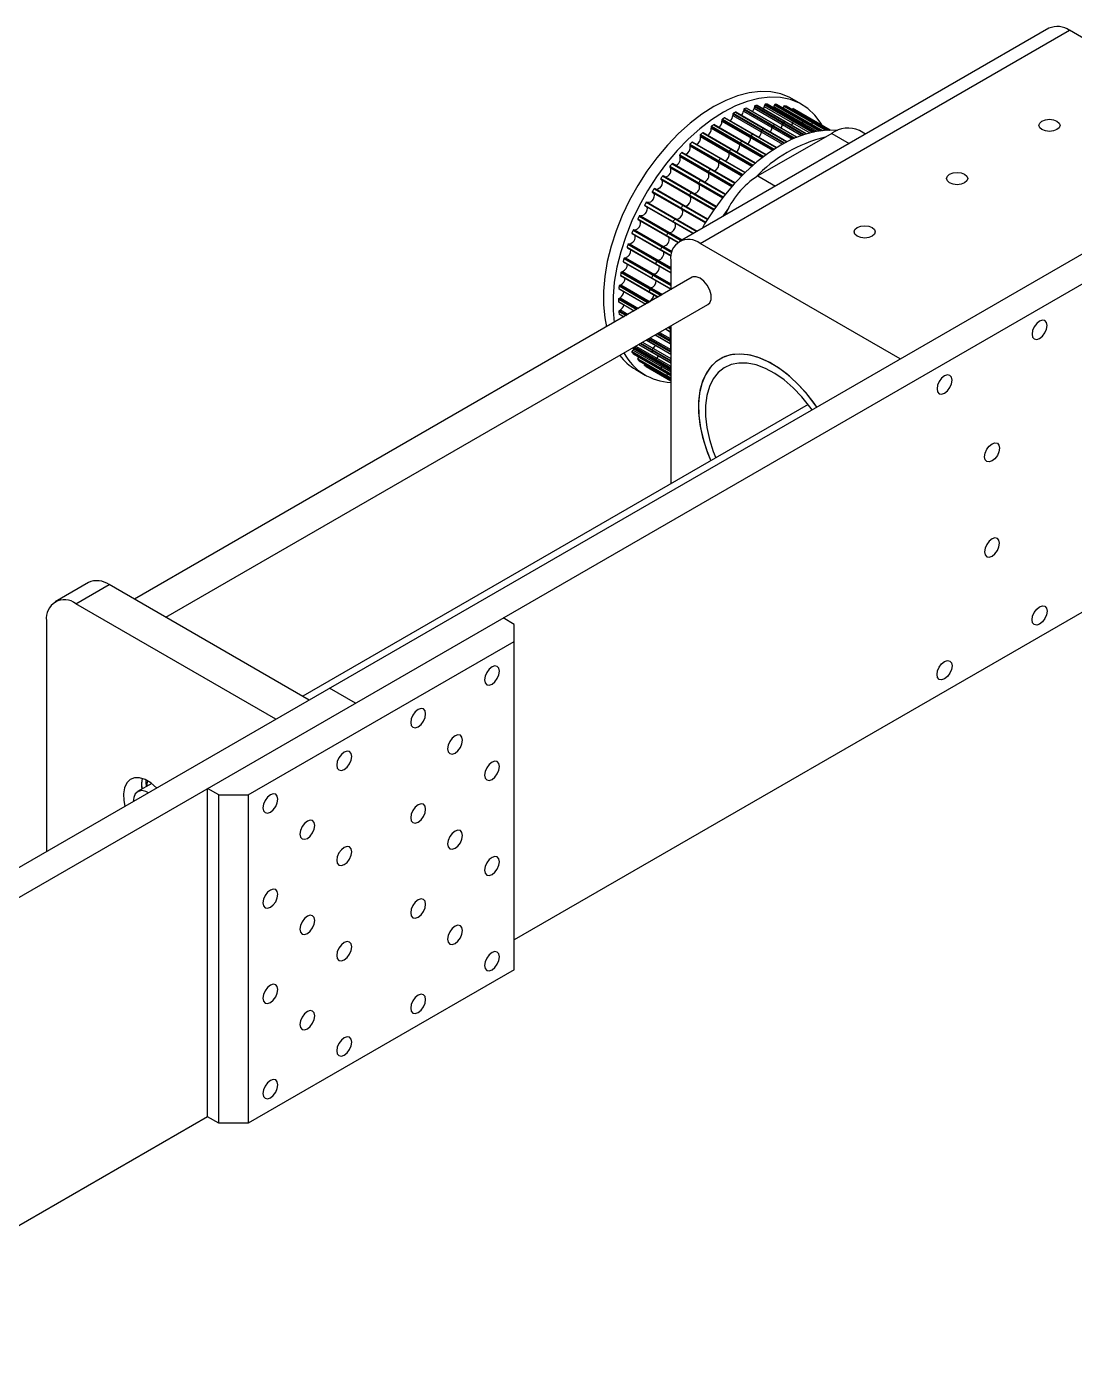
# Model space of a CAD drawing. Header units: millimetres. Extents: x -689 to -21, y -695 to 123.
# Drawn here: x -509.9 to -309.3, y -226.7 to 26.5 of the extents above; entities that cross this region are included whole.
import ezdxf

# ---------------------------------------------------------------- set-up
doc = ezdxf.new("R2010")
doc.units = ezdxf.units.MM

msp = doc.modelspace()

# ---------------------------------------------------------------- linework, layer by layer
at = {"color": 7, "linetype": 'Continuous', "lineweight": 25}
for p, q in [((-314.22, 26.1), (-384.93, -14.72)), ((-380.96, -15.11), (-310.25, 25.71)), ((-267, 0.74), (-310.25, 25.71)), ((-372.61, 10.55), (-372.66, 10.25)), ((-372.66, 10.25), (-363.33, 4.87)), ((-372.61, 10.55), (-363.01, 5.01)), ((-372.53, 10.67), (-362.85, 5.08)), ((-372.11, 10.81), (-362.47, 5.24)), ((-362.45, 5.25), (-372.07, 10.8)), ((-370.58, 11.13), (-370.65, 10.83)), ((-370.65, 10.83), (-361.57, 5.59)), ((-370.58, 11.13), (-361.19, 5.72)), ((-370.49, 11.24), (-361.02, 5.77)), ((-370.08, 11.32), (-360.66, 5.89)), ((-360.65, 5.89), (-370.05, 11.32)), ((-368.61, 11.43), (-368.7, 11.12)), ((-368.7, 11.12), (-359.97, 6.08)), ((-368.61, 11.43), (-359.53, 6.19)), ((-368.52, 11.53), (-359.34, 6.23)), ((-368.12, 11.56), (-359.02, 6.3)), ((-359.02, 6.3), (-368.1, 11.55)), ((-366.84, 11.14), (-366.96, 10.89)), ((-366.73, 11.45), (-366.84, 11.14)), ((-366.84, 11.14), (-358.6, 6.38)), ((-366.73, 11.45), (-358.09, 6.47)), ((-366.63, 11.54), (-357.89, 6.49)), ((-366.26, 11.51), (-357.63, 6.52)), ((-357.62, 6.52), (-366.25, 11.5)), ((-365.09, 10.88), (-365.11, 10.84)), ((-364.95, 11.19), (-365.09, 10.88)), ((-365.09, 10.88), (-357.56, 6.53)), ((-364.95, 11.19), (-356.98, 6.58)), ((-364.85, 11.26), (-356.77, 6.59)), ((-364.51, 11.17), (-364.5, 11.17)), ((-364.51, 11.17), (-356.59, 6.6)), ((-356.59, 6.6), (-364.5, 11.17)), ((-361.53, 11.54), (-363.37, 12.6)), ((-363.3, 10.64), (-363.37, 10.52)), ((-363.3, 10.64), (-356.32, 6.61)), ((-363.2, 10.71), (-356.11, 6.61)), ((-362.89, 10.56), (-362.88, 10.56)), ((-362.89, 10.56), (-356.05, 6.61)), ((-356.05, 6.61), (-362.88, 10.56)), ((-378.39, 7.64), (-368.38, 1.86)), ((-368.35, 1.89), (-378.33, 7.65)), ((-376.78, 8.58), (-376.78, 8.31)), ((-376.78, 8.58), (-366.91, 2.88)), ((-376.78, 8.31), (-367.13, 2.74)), ((-376.71, 8.71), (-366.78, 2.97)), ((-376.28, 8.95), (-366.37, 3.23)), ((-366.34, 3.25), (-376.23, 8.96)), ((-374.69, 9.7), (-374.71, 9.41)), ((-374.71, 9.41), (-365.2, 3.92)), ((-374.69, 9.7), (-364.93, 4.07)), ((-374.61, 9.82), (-364.79, 4.15)), ((-374.18, 10.01), (-364.39, 4.36)), ((-364.36, 4.37), (-374.14, 10.01)), ((-365.17, 7.66), (-365.1, 7.97)), ((-363.22, 7.96), (-363.13, 8.27)), ((-361.48, 7.73), (-361.36, 7.98)), ((-361.36, 7.98), (-361.25, 8.29)), ((-359.63, 7.68), (-359.61, 7.71)), ((-359.61, 7.71), (-359.47, 8.02)), ((-359.02, 8.01), (-359.03, 8.01)), ((-380.94, 5.61), (-380.89, 5.37)), ((-380.94, 5.61), (-370.92, -0.18)), ((-380.89, 5.74), (-370.81, -0.08)), ((-380.89, 5.37), (-371.06, -0.31)), ((-380.47, 6.08), (-370.4, 0.27)), ((-370.36, 0.3), (-380.4, 6.1)), ((-378.88, 7.21), (-378.85, 6.95)), ((-378.88, 7.21), (-368.92, 1.46)), ((-378.85, 6.95), (-369.1, 1.33)), ((-378.81, 7.34), (-368.8, 1.56)), ((-371.3, 5.14), (-371.3, 5.42)), ((-355.78, 5.98), (-369.92, -2.18)), ((-369.23, 6.25), (-369.21, 6.54)), ((-367.18, 7.09), (-367.13, 7.39)), ((-357.89, 7.35), (-357.82, 7.48)), ((-357.4, 7.39), (-357.4, 7.4)), ((-355.78, 5.98), (-352.42, 4.05)), ((-349.32, 5.84), (-350.48, 6.51)), ((-603.06, -187.54), (-271.95, 3.6)), ((-382.96, 3.78), (-382.88, 3.57)), ((-382.96, 3.78), (-372.89, -2.03)), ((-382.92, 3.91), (-372.79, -1.93)), ((-382.88, 3.57), (-372.99, -2.14)), ((-382.51, 4.3), (-372.39, -1.54)), ((-372.35, -1.5), (-382.44, 4.32)), ((-373.37, 3.79), (-373.4, 4.05)), ((-598.11, -190.4), (-267, 0.74)), ((-386.37, 0.15), (-376.18, -5.73)), ((-376.14, -5.67), (-386.28, 0.18)), ((-384.91, 1.76), (-384.8, 1.57)), ((-384.91, 1.76), (-374.8, -4.08)), ((-384.87, 1.89), (-374.71, -3.98)), ((-384.8, 1.57), (-374.87, -4.17)), ((-384.48, 2.32), (-374.32, -3.55)), ((-374.28, -3.5), (-384.4, 2.34)), ((-377.4, 0.4), (-377.48, 0.62)), ((-375.41, 2.2), (-375.46, 2.44)), ((-388.14, -2.18), (-377.94, -8.07)), ((-377.89, -8), (-388.05, -2.14)), ((-386.76, -0.44), (-386.64, -0.61)), ((-386.76, -0.44), (-376.63, -6.29)), ((-386.74, -0.32), (-376.55, -6.2)), ((-386.64, -0.61), (-376.68, -6.36)), ((-379.32, -1.6), (-379.43, -1.41)), ((-369.92, -2.18), (-366.56, -4.12)), ((-389.79, -4.64), (-379.58, -10.54)), ((-379.53, -10.46), (-389.7, -4.59)), ((-388.5, -2.8), (-388.36, -2.93)), ((-388.5, -2.8), (-378.35, -8.66)), ((-388.49, -2.67), (-378.29, -8.56)), ((-388.36, -2.93), (-378.38, -8.69)), ((-381.16, -3.77), (-381.28, -3.61)), ((-391.3, -7.21), (-381.61, -12.8)), ((-391.2, -7.15), (-391.02, -7.24)), ((-391.2, -7.15), (-381.51, -12.74)), ((-391.02, -7.24), (-381.5, -12.74)), ((-390.12, -5.28), (-389.95, -5.38)), ((-390.12, -5.28), (-379.96, -11.14)), ((-390.11, -5.16), (-379.9, -11.05)), ((-389.95, -5.38), (-379.96, -11.15)), ((-382.88, -6.1), (-383.02, -5.96)), ((-392.64, -9.86), (-384.57, -14.51)), ((-392.54, -9.78), (-392.35, -9.84)), ((-392.54, -9.78), (-384.46, -14.45)), ((-392.35, -9.84), (-384.41, -14.42)), ((-391.58, -7.75), (-382.22, -13.15)), ((-391.58, -7.86), (-382.31, -13.21)), ((-384.47, -8.55), (-384.64, -8.44)), ((-393.8, -12.56), (-386.4, -16.83)), ((-393.71, -12.47), (-393.5, -12.5)), ((-393.71, -12.47), (-386.36, -16.71)), ((-393.5, -12.5), (-386.34, -16.63)), ((-392.89, -10.41), (-385.16, -14.87)), ((-392.88, -10.51), (-385.23, -14.92)), ((-385.54, -10.4), (-385.72, -10.31)), ((-394.68, -15.18), (-394.47, -15.17)), ((-394.68, -15.18), (-386.57, -19.86)), ((-394.47, -15.17), (-386.57, -19.73)), ((-394.02, -13.11), (-386.51, -17.44)), ((-394.01, -13.2), (-386.52, -17.52)), ((-386.87, -13.01), (-387.06, -12.95)), ((-342.66, -37.22), (-380.96, -15.11)), ((-394.95, -15.83), (-386.57, -20.66)), ((-394.94, -15.91), (-386.57, -20.74)), ((-394.78, -15.27), (-386.57, -20.01)), ((-388.02, -15.66), (-388.23, -15.63)), ((-395.69, -18.53), (-386.57, -23.79)), ((-395.67, -18.6), (-386.57, -23.85)), ((-395.55, -17.98), (-386.57, -23.16)), ((-395.46, -17.88), (-395.24, -17.84)), ((-395.46, -17.88), (-386.57, -23.01)), ((-395.24, -17.84), (-386.57, -22.84)), ((-388.99, -18.33), (-389.2, -18.34)), ((-386.57, -18.35), (-386.57, -23.96)), ((-382.46, -21.59), (-489.24, -83.23)), ((-396.21, -21.18), (-388.98, -25.35)), ((-396.19, -21.25), (-389.03, -25.38)), ((-396.12, -20.65), (-388.48, -25.06)), ((-396.04, -20.54), (-395.8, -20.46)), ((-396.04, -20.54), (-388.34, -24.98)), ((-395.8, -20.46), (-388.16, -24.88)), ((-389.76, -21), (-389.98, -21.04)), ((-396.52, -23.76), (-391.37, -26.73)), ((-396.5, -23.82), (-391.41, -26.75)), ((-396.47, -23.25), (-390.9, -26.46)), ((-396.39, -23.13), (-396.15, -23.03)), ((-396.39, -23.13), (-390.76, -26.38)), ((-396.15, -23.03), (-390.55, -26.26)), ((-390.32, -23.63), (-390.56, -23.7)), ((-483.24, -86.69), (-379.46, -26.79)), ((-396.6, -25.75), (-393.14, -27.75)), ((-396.6, -26.24), (-393.56, -28)), ((-396.58, -26.29), (-393.59, -28.02)), ((-396.53, -25.63), (-396.29, -25.49)), ((-396.53, -25.63), (-392.99, -27.67)), ((-396.45, -28), (-396.21, -27.84)), ((-396.29, -25.49), (-392.76, -27.53)), ((-396.21, -27.84), (-394.75, -28.68)), ((-390.67, -26.19), (-390.91, -26.29)), ((-396.52, -28.13), (-395.15, -28.91)), ((-396.47, -28.59), (-395.53, -29.13)), ((-396.45, -28), (-395.01, -28.83)), ((-396.45, -28.63), (-395.55, -29.15)), ((-389.55, -32.61), (-386.67, -34.27)), ((-389.53, -32.6), (-386.67, -34.25)), ((-389.15, -32.38), (-386.69, -33.8)), ((-389.01, -32.3), (-386.7, -33.63)), ((-388.75, -32.15), (-386.7, -33.33)), ((-387.59, -31.48), (-386.69, -32)), ((-387.56, -31.46), (-386.69, -31.97)), ((-387.13, -31.21), (-386.67, -31.48)), ((-386.99, -31.13), (-386.66, -31.32)), ((-386.76, -31), (-386.65, -31.06)), ((-386.57, -30.89), (-386.57, -61.14)), ((-393.91, -35.12), (-386.57, -39.36)), ((-393.9, -35.12), (-386.57, -39.35)), ((-393.62, -35.29), (-393.78, -35.51)), ((-393.68, -34.99), (-386.57, -39.1)), ((-393.55, -34.92), (-386.57, -38.95)), ((-393.24, -34.74), (-386.57, -38.58)), ((-392.73, -34.44), (-386.57, -38)), ((-392.72, -34.44), (-386.57, -37.98)), ((-392.44, -34.28), (-386.57, -37.67)), ((-392.31, -34.2), (-386.57, -37.51)), ((-392.01, -34.03), (-386.57, -37.16)), ((-391.27, -33.6), (-386.57, -36.31)), ((-391.26, -33.59), (-386.57, -36.3)), ((-390.93, -33.4), (-386.57, -35.92)), ((-390.79, -33.32), (-386.57, -35.75)), ((-390.44, -33.2), (-390.67, -33.39)), ((-390.5, -33.16), (-386.59, -35.42)), ((-390.44, -33.2), (-390.24, -33.01)), ((-389.93, -35.23), (-390.16, -35.44)), ((-394.02, -35.9), (-386.57, -40.19)), ((-393.99, -35.77), (-393.78, -35.51)), ((-393.99, -35.77), (-386.57, -40.05)), ((-393.8, -36.2), (-386.57, -40.38)), ((-393.79, -36.21), (-386.57, -40.38)), ((-393.78, -35.51), (-386.57, -39.67)), ((-392.89, -37.3), (-386.57, -40.94)), ((-392.87, -37.17), (-392.68, -36.9)), ((-392.87, -37.17), (-386.57, -40.81)), ((-392.65, -36.87), (-392.68, -36.9)), ((-392.68, -36.9), (-386.57, -40.42)), ((-392.64, -37.55), (-392.63, -37.56)), ((-392.64, -37.55), (-386.57, -41.05)), ((-392.63, -37.56), (-386.57, -41.06)), ((-389.21, -37.06), (-389.44, -37.29)), ((-393.3, -39.25), (-391.47, -40.31)), ((-391.58, -38.33), (-391.5, -38.21)), ((-391.58, -38.33), (-386.57, -41.22)), ((-391.58, -38.45), (-386.57, -41.34)), ((-391.3, -38.65), (-391.29, -38.65)), ((-391.3, -38.65), (-386.57, -41.38)), ((-391.29, -38.65), (-386.57, -41.38)), ((-390.11, -39.33), (-390.12, -39.33)), ((-390.11, -39.33), (-386.57, -41.38)), ((-388.3, -38.68), (-388.51, -38.93)), ((-388.3, -38.68), (-388.14, -38.45)), ((-387.2, -40.06), (-387.39, -40.34)), ((-387.2, -40.06), (-387.17, -40.03)), ((-387.15, -40.72), (-387.16, -40.72)), ((-360.28, -45.96), (-457.04, -101.82)), ((-267, -62.13), (-416.56, -148.47)), ((-498.07, -80.03), (-504.43, -83.71)), ((-500.46, -84.1), (-494.1, -80.43)), ((-455.8, -102.54), (-494.1, -80.43)), ((-462.16, -106.21), (-500.46, -84.1)), ((-506.08, -87.34), (-506.08, -131.56)), ((-416.56, -88.04), (-418.68, -86.82)), ((-416.56, -154.18), (-416.56, -88.04)), ((-467.47, -120.7), (-416.56, -91.31)), ((-446.96, -103.15), (-451.91, -100.29)), ((-485.94, -118.51), (-488.63, -120.06)), ((-486.78, -117.97), (-486.69, -118.09)), ((-473.12, -120.7), (-475.25, -119.48)), ((-475.25, -182.35), (-475.25, -119.48)), ((-473.12, -120.7), (-467.47, -120.7)), ((-473.12, -183.57), (-473.12, -120.7)), ((-467.47, -120.7), (-467.47, -183.57)), ((-416.56, -154.18), (-467.47, -183.57)), ((-475.25, -182.35), (-552.12, -226.73)), ((-473.12, -183.57), (-475.25, -182.35)), ((-467.47, -183.57), (-473.12, -183.57))]:
    msp.add_line(p, q, dxfattribs=at)
at = {"color": 7, "linetype": 'Continuous', "lineweight": 25, "flags": 128}
for points in [[(-363.37, 12.6), (-363.78, 12.82), (-365.53, 13.53), (-367.42, 13.92), (-369.45, 13.99), (-371.58, 13.74), (-373.79, 13.17), (-376.05, 12.29), (-378.34, 11.12), (-380.63, 9.65), (-382.89, 7.92), (-385.1, 5.94), (-387.23, 3.73), (-389.25, 1.32), (-391.15, -1.26), (-392.89, -3.98), (-394.47, -6.82), (-395.86, -9.72), (-397.04, -12.67), (-398, -15.63), (-398.73, -18.56), (-399.23, -21.43), (-399.47, -24.21), (-399.47, -26.85), (-399.23, -29.34), (-398.88, -31.07)], [(-357.58, 7.49), (-357.8, 7.86), (-358.98, 9.44), (-360.36, 10.75), (-361.94, 11.76), (-363.69, 12.47), (-365.58, 12.86), (-367.61, 12.93), (-369.74, 12.68), (-371.95, 12.11), (-374.21, 11.23), (-376.5, 10.06), (-378.79, 8.59), (-381.05, 6.86), (-383.26, 4.87), (-385.39, 2.67), (-387.41, 0.26), (-389.31, -2.32), (-391.06, -5.05), (-392.63, -7.88), (-394.02, -10.79), (-395.2, -13.74), (-396.16, -16.69), (-396.89, -19.62), (-397.39, -22.49), (-397.64, -25.27), (-397.64, -27.91), (-397.41, -30.22)], [(-370.65, 10.83), (-370.78, 10.45), (-370.96, 10.16)], [(-368.7, 11.12), (-368.86, 10.75), (-368.92, 10.66)], [(-368.12, 11.56), (-368.11, 11.55), (-368.1, 11.55)], [(-366.26, 11.51), (-366.25, 11.5), (-366.25, 11.5)], [(-363.2, 10.71), (-363.22, 10.71), (-363.23, 10.71), (-363.24, 10.7), (-363.26, 10.7), (-363.27, 10.69), (-363.28, 10.67), (-363.29, 10.66), (-363.3, 10.64)], [(-365.48, 7), (-365.3, 7.29), (-365.17, 7.66)], [(-365.48, 7), (-365.3, 7.29), (-365.17, 7.66)], [(-363.44, 7.5), (-363.38, 7.59), (-363.22, 7.96)], [(-363.44, 7.5), (-363.38, 7.59), (-363.22, 7.96)], [(-362.62, 8.39), (-362.63, 8.39), (-362.64, 8.39)], [(-362.62, 8.39), (-362.63, 8.39), (-362.64, 8.39)], [(-360.77, 8.34), (-360.77, 8.34), (-360.78, 8.34)], [(-360.77, 8.34), (-360.77, 8.34), (-360.78, 8.34)], [(-315.53, 8.34), (-314.87, 8.6), (-314.1, 8.69), (-313.32, 8.6), (-312.66, 8.34), (-312.23, 7.96), (-312.07, 7.52), (-312.23, 7.07), (-312.66, 6.69), (-313.32, 6.44), (-314.1, 6.35), (-314.87, 6.44), (-315.53, 6.69), (-315.97, 7.07), (-316.12, 7.52), (-315.97, 7.96), (-315.53, 8.34)], [(-354.66, 6.53), (-356.65, 6.6), (-358.78, 6.35), (-360.99, 5.78), (-363.25, 4.91), (-365.54, 3.73), (-367.83, 2.26), (-370.09, 0.53), (-372.3, -1.45), (-374.43, -3.66), (-376.45, -6.07), (-378.35, -8.65), (-380.1, -11.37), (-380.59, -12.21)], [(-357.82, 7.48), (-357.81, 7.49), (-357.8, 7.51), (-357.79, 7.52), (-357.78, 7.53), (-357.76, 7.54), (-357.75, 7.54), (-357.74, 7.55), (-357.72, 7.54)], [(-357.82, 7.48), (-357.81, 7.49), (-357.8, 7.51), (-357.79, 7.52), (-357.78, 7.53), (-357.76, 7.54), (-357.75, 7.54), (-357.74, 7.55), (-357.72, 7.54)], [(-386.37, 0.15), (-386.35, 0.16), (-386.34, 0.17), (-386.33, 0.18), (-386.31, 0.19), (-386.3, 0.19), (-386.29, 0.18), (-386.28, 0.18)], [(-384.48, 2.32), (-384.47, 2.33), (-384.45, 2.34), (-384.44, 2.34), (-384.43, 2.35), (-384.41, 2.35), (-384.4, 2.34), (-384.4, 2.34)], [(-388.14, -2.18), (-388.13, -2.17), (-388.12, -2.15), (-388.1, -2.14), (-388.09, -2.14), (-388.08, -2.13), (-388.06, -2.13), (-388.05, -2.14), (-388.05, -2.14)], [(-333.21, -1.86), (-332.55, -1.61), (-331.77, -1.52), (-331, -1.61), (-330.34, -1.86), (-329.9, -2.24), (-329.75, -2.69), (-329.9, -3.14), (-330.34, -3.52), (-331, -3.77), (-331.77, -3.86), (-332.55, -3.77), (-333.21, -3.52), (-333.64, -3.14), (-333.8, -2.69), (-333.64, -2.24), (-333.21, -1.86)], [(-389.79, -4.64), (-389.78, -4.63), (-389.77, -4.61), (-389.76, -4.6), (-389.74, -4.59), (-389.73, -4.59), (-389.71, -4.59), (-389.7, -4.59), (-389.7, -4.59)], [(-388.36, -2.93), (-388.23, -3.16), (-388.21, -3.48), (-388.3, -3.85), (-388.48, -4.22), (-388.74, -4.52), (-389.03, -4.72), (-389.31, -4.79), (-389.36, -4.78)], [(-380.8, -2.98), (-380.81, -2.98), (-380.82, -2.98), (-380.83, -2.98), (-380.85, -2.98), (-380.86, -2.99), (-380.87, -3), (-380.89, -3.02)], [(-380.8, -2.98), (-380.81, -2.98), (-380.82, -2.98), (-380.83, -2.98), (-380.85, -2.98), (-380.86, -2.99), (-380.87, -3), (-380.89, -3.02)], [(-391.3, -7.21), (-391.29, -7.19), (-391.27, -7.18), (-391.26, -7.17), (-391.25, -7.16), (-391.23, -7.15), (-391.22, -7.15), (-391.21, -7.15), (-391.2, -7.15)], [(-389.95, -5.38), (-389.8, -5.58), (-389.74, -5.88), (-389.8, -6.24), (-389.97, -6.61), (-390.21, -6.94), (-390.49, -7.17), (-390.78, -7.28), (-391.02, -7.24)], [(-390.11, -5.16), (-390.12, -5.18), (-390.13, -5.19), (-390.13, -5.21), (-390.13, -5.23), (-390.13, -5.24), (-390.13, -5.26), (-390.12, -5.27), (-390.12, -5.28)], [(-383.88, -7.95), (-383.83, -7.95), (-383.55, -7.88), (-383.26, -7.68), (-383, -7.38), (-382.82, -7.02), (-382.73, -6.65), (-382.75, -6.32), (-382.88, -6.1)], [(-383.88, -7.95), (-383.83, -7.95), (-383.55, -7.88), (-383.26, -7.68), (-383, -7.38), (-382.82, -7.02), (-382.73, -6.65), (-382.75, -6.32), (-382.88, -6.1)], [(-382.57, -5.3), (-382.57, -5.3), (-382.58, -5.3), (-382.6, -5.3), (-382.61, -5.3), (-382.62, -5.31), (-382.64, -5.32), (-382.65, -5.33), (-382.66, -5.34)], [(-382.57, -5.3), (-382.57, -5.3), (-382.58, -5.3), (-382.6, -5.3), (-382.61, -5.3), (-382.62, -5.31), (-382.64, -5.32), (-382.65, -5.33), (-382.66, -5.34)], [(-391.25, -8.05), (-391.22, -8.09), (-391.13, -8.37), (-391.16, -8.72), (-391.3, -9.09), (-391.52, -9.44), (-391.8, -9.7), (-392.09, -9.84), (-392.35, -9.84)], [(-391.58, -7.75), (-391.59, -7.76), (-391.6, -7.78), (-391.6, -7.8), (-391.6, -7.82), (-391.6, -7.83), (-391.59, -7.84), (-391.59, -7.85), (-391.58, -7.86)], [(-385.54, -10.4), (-385.3, -10.44), (-385.01, -10.33), (-384.73, -10.1), (-384.49, -9.77), (-384.32, -9.4), (-384.26, -9.04), (-384.32, -8.74), (-384.47, -8.55)], [(-385.54, -10.4), (-385.3, -10.44), (-385.01, -10.33), (-384.73, -10.1), (-384.49, -9.77), (-384.32, -9.4), (-384.26, -9.04), (-384.32, -8.74), (-384.47, -8.55)], [(-384.64, -8.44), (-384.64, -8.43), (-384.65, -8.42), (-384.65, -8.41), (-384.65, -8.39), (-384.65, -8.38), (-384.65, -8.36), (-384.64, -8.34), (-384.63, -8.32)], [(-384.64, -8.44), (-384.64, -8.43), (-384.65, -8.42), (-384.65, -8.41), (-384.65, -8.39), (-384.65, -8.38), (-384.65, -8.36), (-384.64, -8.34), (-384.63, -8.32)], [(-384.22, -7.75), (-384.22, -7.75), (-384.23, -7.75), (-384.25, -7.75), (-384.26, -7.76), (-384.27, -7.77), (-384.29, -7.78), (-384.3, -7.79), (-384.31, -7.81)], [(-384.22, -7.75), (-384.22, -7.75), (-384.23, -7.75), (-384.25, -7.75), (-384.26, -7.76), (-384.27, -7.77), (-384.29, -7.78), (-384.3, -7.79), (-384.31, -7.81)], [(-375.54, -8.35), (-376.51, -9.71), (-376.68, -9.95)], [(-392.89, -10.41), (-392.9, -10.42), (-392.9, -10.44), (-392.9, -10.46), (-392.9, -10.47), (-392.9, -10.49), (-392.89, -10.5), (-392.88, -10.51), (-392.88, -10.51)], [(-386.87, -13.01), (-386.61, -13), (-386.32, -12.86), (-386.04, -12.6), (-385.82, -12.26), (-385.68, -11.88), (-385.65, -11.53), (-385.74, -11.26), (-385.77, -11.21)], [(-386.87, -13.01), (-386.61, -13), (-386.32, -12.86), (-386.04, -12.6), (-385.82, -12.26), (-385.68, -11.88), (-385.65, -11.53), (-385.74, -11.26), (-385.77, -11.21)], [(-386.1, -11.02), (-386.11, -11.01), (-386.11, -11.01), (-386.12, -10.99), (-386.12, -10.98), (-386.12, -10.96), (-386.12, -10.94), (-386.11, -10.93), (-386.1, -10.91)], [(-386.1, -11.02), (-386.11, -11.01), (-386.11, -11.01), (-386.12, -10.99), (-386.12, -10.98), (-386.12, -10.96), (-386.12, -10.94), (-386.11, -10.93), (-386.1, -10.91)], [(-385.72, -10.31), (-385.73, -10.31), (-385.74, -10.31), (-385.75, -10.31), (-385.77, -10.32), (-385.78, -10.33), (-385.79, -10.34), (-385.81, -10.36), (-385.82, -10.37)], [(-385.72, -10.31), (-385.73, -10.31), (-385.74, -10.31), (-385.75, -10.31), (-385.77, -10.32), (-385.78, -10.33), (-385.79, -10.34), (-385.81, -10.36), (-385.82, -10.37)], [(-350.88, -12.07), (-350.23, -11.81), (-349.45, -11.72), (-348.68, -11.81), (-348.02, -12.07), (-347.58, -12.45), (-347.43, -12.89), (-347.58, -13.34), (-348.02, -13.72), (-348.68, -13.97), (-349.45, -14.06), (-350.23, -13.97), (-350.88, -13.72), (-351.32, -13.34), (-351.48, -12.89), (-351.32, -12.45), (-350.88, -12.07)], [(-394.02, -13.11), (-394.02, -13.13), (-394.03, -13.14), (-394.03, -13.16), (-394.02, -13.17), (-394.02, -13.19), (-394.01, -13.2), (-394.01, -13.2)], [(-387.4, -13.67), (-387.4, -13.67), (-387.41, -13.66), (-387.42, -13.65), (-387.42, -13.64), (-387.42, -13.62), (-387.42, -13.6), (-387.42, -13.59), (-387.41, -13.57)], [(-387.4, -13.67), (-387.4, -13.67), (-387.41, -13.66), (-387.42, -13.65), (-387.42, -13.64), (-387.42, -13.62), (-387.42, -13.6), (-387.42, -13.59), (-387.41, -13.57)], [(-394.95, -15.83), (-394.96, -15.84), (-394.96, -15.86), (-394.96, -15.88), (-394.95, -15.89), (-394.95, -15.9), (-394.94, -15.91), (-394.94, -15.91)], [(-388.53, -16.36), (-388.53, -16.36), (-388.54, -16.35), (-388.54, -16.34), (-388.55, -16.32), (-388.55, -16.31), (-388.54, -16.29), (-388.54, -16.27)], [(-388.53, -16.36), (-388.53, -16.36), (-388.54, -16.35), (-388.54, -16.34), (-388.55, -16.32), (-388.55, -16.31), (-388.54, -16.29), (-388.54, -16.27)], [(-379.46, -26.79), (-379.12, -26.47), (-378.87, -25.82), (-378.87, -24.97), (-379.12, -24.02), (-379.6, -23.1), (-380.24, -22.3), (-380.96, -21.74), (-381.69, -21.47), (-382.33, -21.52), (-382.46, -21.59)], [(-316, -33.28), (-315.45, -32.84), (-314.98, -32.21), (-314.67, -31.49), (-314.56, -30.8), (-314.67, -30.23), (-314.98, -29.87), (-315.45, -29.78), (-316, -29.97), (-316.54, -30.41), (-317.01, -31.04), (-317.32, -31.76), (-317.43, -32.45), (-317.32, -33.02), (-317.01, -33.38), (-316.54, -33.47), (-316, -33.28)], [(-389.93, -35.23), (-389.67, -34.92), (-389.51, -34.62)], [(-389.93, -35.23), (-389.67, -34.92), (-389.51, -34.62)], [(-393.8, -36.2), (-393.8, -36.21), (-393.79, -36.21)], [(-389.28, -37.79), (-389.29, -37.79), (-389.3, -37.78)], [(-389.28, -37.79), (-389.29, -37.79), (-389.3, -37.78)], [(-389.21, -37.06), (-388.97, -36.73), (-388.92, -36.64)], [(-389.21, -37.06), (-388.97, -36.73), (-388.92, -36.64)], [(-358.61, -46.43), (-359.13, -45.69), (-360.75, -43.64), (-362.49, -41.79), (-364.31, -40.16), (-366.18, -38.79), (-368.07, -37.7), (-369.95, -36.91), (-371.77, -36.43), (-373.51, -36.28), (-375.13, -36.45), (-376.62, -36.95), (-377.93, -37.76), (-379.05, -38.87), (-379.96, -40.26), (-380.64, -41.9), (-381.07, -43.77), (-381.26, -45.83), (-381.2, -48.05), (-380.89, -50.38), (-380.33, -52.79), (-379.53, -55.22), (-378.93, -56.73)], [(-358.6, -46.42), (-358.74, -46.23), (-360.33, -44.13), (-362.04, -42.22), (-363.85, -40.54), (-365.71, -39.1), (-367.6, -37.93), (-369.48, -37.07), (-371.32, -36.51), (-373.09, -36.28), (-374.74, -36.37), (-376.26, -36.78), (-377.62, -37.52), (-378.79, -38.55), (-379.76, -39.88), (-380.5, -41.46), (-380.99, -43.28), (-381.25, -45.29), (-381.25, -47.48), (-380.99, -49.79), (-380.5, -52.18), (-379.76, -54.61), (-378.93, -56.73)], [(-391.58, -38.45), (-391.59, -38.44), (-391.6, -38.43), (-391.6, -38.42), (-391.6, -38.4), (-391.6, -38.38), (-391.59, -38.36), (-391.59, -38.35), (-391.58, -38.33)], [(-388.31, -39.38), (-388.32, -39.37), (-388.32, -39.37)], [(-388.31, -39.38), (-388.32, -39.37), (-388.32, -39.37)], [(-359.54, -46.97), (-359.95, -46.39), (-361.5, -44.46), (-363.16, -42.73), (-364.9, -41.23), (-366.68, -39.98), (-368.47, -39.02), (-370.23, -38.36), (-371.94, -38.02), (-373.55, -38), (-375.03, -38.3), (-376.36, -38.91), (-377.51, -39.83), (-378.46, -41.04), (-379.19, -42.5), (-379.68, -44.21), (-379.93, -46.11), (-379.93, -48.18), (-379.68, -50.37), (-379.19, -52.64), (-378.46, -54.95), (-377.98, -56.18)], [(-334.18, -43.78), (-333.63, -43.33), (-333.17, -42.71), (-332.86, -41.99), (-332.75, -41.29), (-332.86, -40.73), (-333.17, -40.37), (-333.63, -40.28), (-334.18, -40.47), (-334.73, -40.91), (-335.19, -41.54), (-335.5, -42.25), (-335.61, -42.95), (-335.5, -43.52), (-335.19, -43.88), (-334.73, -43.97), (-334.18, -43.78)], [(-325.09, -56.76), (-325.63, -56.95), (-326.1, -56.86), (-326.41, -56.51), (-326.52, -55.94), (-326.41, -55.24), (-326.1, -54.52), (-325.63, -53.9), (-325.09, -53.46), (-324.54, -53.27), (-324.07, -53.36), (-323.76, -53.71), (-323.65, -54.28), (-323.76, -54.98), (-324.07, -55.69), (-324.54, -56.32), (-325.09, -56.76)], [(-325.09, -75), (-324.54, -74.56), (-324.07, -73.93), (-323.76, -73.21), (-323.65, -72.52), (-323.76, -71.95), (-324.07, -71.59), (-324.54, -71.5), (-325.09, -71.69), (-325.63, -72.13), (-326.1, -72.76), (-326.41, -73.48), (-326.52, -74.17), (-326.41, -74.74), (-326.1, -75.1), (-325.63, -75.19), (-325.09, -75)], [(-316, -87.99), (-316.54, -88.18), (-317.01, -88.09), (-317.32, -87.73), (-317.43, -87.16), (-317.32, -86.46), (-317.01, -85.75), (-316.54, -85.12), (-316, -84.68), (-315.45, -84.49), (-314.98, -84.58), (-314.67, -84.94), (-314.56, -85.51), (-314.67, -86.2), (-314.98, -86.92), (-315.45, -87.54), (-316, -87.99)], [(-420.8, -99.49), (-420.25, -99.05), (-419.79, -98.43), (-419.48, -97.71), (-419.37, -97.01), (-419.48, -96.44), (-419.79, -96.09), (-420.25, -96), (-420.8, -96.19), (-421.35, -96.63), (-421.81, -97.26), (-422.12, -97.97), (-422.23, -98.67), (-422.12, -99.24), (-421.81, -99.6), (-421.35, -99.69), (-420.8, -99.49)], [(-334.18, -98.48), (-334.73, -98.67), (-335.19, -98.58), (-335.5, -98.23), (-335.61, -97.66), (-335.5, -96.96), (-335.19, -96.25), (-334.73, -95.62), (-334.18, -95.18), (-333.63, -94.99), (-333.17, -95.08), (-332.86, -95.43), (-332.75, -96), (-332.86, -96.7), (-333.17, -97.41), (-333.63, -98.04), (-334.18, -98.48)], [(-434.94, -107.66), (-434.39, -107.22), (-433.93, -106.59), (-433.62, -105.87), (-433.51, -105.18), (-433.62, -104.61), (-433.93, -104.25), (-434.39, -104.16), (-434.94, -104.35), (-435.49, -104.79), (-435.95, -105.42), (-436.26, -106.14), (-436.37, -106.83), (-436.26, -107.4), (-435.95, -107.76), (-435.49, -107.85), (-434.94, -107.66)], [(-427.87, -112.7), (-427.32, -112.25), (-426.86, -111.63), (-426.55, -110.91), (-426.44, -110.21), (-426.55, -109.65), (-426.86, -109.29), (-427.32, -109.2), (-427.87, -109.39), (-428.42, -109.83), (-428.88, -110.46), (-429.19, -111.17), (-429.3, -111.87), (-429.19, -112.44), (-428.88, -112.8), (-428.42, -112.89), (-427.87, -112.7)], [(-449.08, -115.82), (-448.53, -115.38), (-448.07, -114.75), (-447.76, -114.04), (-447.65, -113.34), (-447.76, -112.77), (-448.07, -112.42), (-448.53, -112.33), (-449.08, -112.52), (-449.63, -112.96), (-450.1, -113.58), (-450.41, -114.3), (-450.51, -115), (-450.41, -115.57), (-450.1, -115.92), (-449.63, -116.01), (-449.08, -115.82)], [(-420.8, -117.73), (-420.25, -117.29), (-419.79, -116.66), (-419.48, -115.95), (-419.37, -115.25), (-419.48, -114.68), (-419.79, -114.32), (-420.25, -114.23), (-420.8, -114.42), (-421.35, -114.87), (-421.81, -115.49), (-422.12, -116.21), (-422.23, -116.9), (-422.12, -117.47), (-421.81, -117.83), (-421.35, -117.92), (-420.8, -117.73)], [(-484.96, -119.37), (-485.01, -119.32), (-486.08, -118.41), (-487.18, -117.77), (-488.25, -117.45), (-489.23, -117.45), (-490.07, -117.78), (-490.73, -118.42), (-491.17, -119.34), (-491.36, -120.48), (-491.29, -121.78), (-491.06, -122.89)], [(-487.76, -117.56), (-487.89, -118.48), (-487.85, -119.61)], [(-486.95, -119.09), (-487, -118.27), (-486.98, -117.87)], [(-486.87, -119.04), (-486.75, -118.29), (-486.69, -118.09)], [(-486.56, -120.29), (-487.05, -120.05), (-487.86, -119.87), (-488.55, -120.02), (-489.08, -120.47), (-489.39, -121.2), (-489.46, -121.97)], [(-463.22, -123.99), (-462.68, -123.54), (-462.21, -122.92), (-461.9, -122.2), (-461.79, -121.51), (-461.9, -120.94), (-462.21, -120.58), (-462.68, -120.49), (-463.22, -120.68), (-463.77, -121.12), (-464.24, -121.75), (-464.55, -122.46), (-464.66, -123.16), (-464.55, -123.73), (-464.24, -124.09), (-463.77, -124.18), (-463.22, -123.99)], [(-434.94, -125.9), (-434.39, -125.45), (-433.93, -124.83), (-433.62, -124.11), (-433.51, -123.41), (-433.62, -122.85), (-433.93, -122.49), (-434.39, -122.4), (-434.94, -122.59), (-435.49, -123.03), (-435.95, -123.66), (-436.26, -124.37), (-436.37, -125.07), (-436.26, -125.64), (-435.95, -126), (-435.49, -126.09), (-434.94, -125.9)], [(-456.15, -129.02), (-455.61, -128.58), (-455.14, -127.95), (-454.83, -127.24), (-454.72, -126.54), (-454.83, -125.97), (-455.14, -125.62), (-455.61, -125.53), (-456.15, -125.72), (-456.7, -126.16), (-457.17, -126.78), (-457.48, -127.5), (-457.59, -128.2), (-457.48, -128.77), (-457.17, -129.12), (-456.7, -129.21), (-456.15, -129.02)], [(-427.87, -130.93), (-427.32, -130.49), (-426.86, -129.86), (-426.55, -129.15), (-426.44, -128.45), (-426.55, -127.88), (-426.86, -127.52), (-427.32, -127.43), (-427.87, -127.62), (-428.42, -128.07), (-428.88, -128.69), (-429.19, -129.41), (-429.3, -130.1), (-429.19, -130.67), (-428.88, -131.03), (-428.42, -131.12), (-427.87, -130.93)], [(-449.08, -134.06), (-448.53, -133.62), (-448.07, -132.99), (-447.76, -132.27), (-447.65, -131.58), (-447.76, -131.01), (-448.07, -130.65), (-448.53, -130.56), (-449.08, -130.75), (-449.63, -131.19), (-450.1, -131.82), (-450.41, -132.54), (-450.51, -133.23), (-450.41, -133.8), (-450.1, -134.16), (-449.63, -134.25), (-449.08, -134.06)], [(-420.8, -135.97), (-420.25, -135.52), (-419.79, -134.9), (-419.48, -134.18), (-419.37, -133.49), (-419.48, -132.92), (-419.79, -132.56), (-420.25, -132.47), (-420.8, -132.66), (-421.35, -133.1), (-421.81, -133.73), (-422.12, -134.44), (-422.23, -135.14), (-422.12, -135.71), (-421.81, -136.07), (-421.35, -136.16), (-420.8, -135.97)], [(-463.22, -142.22), (-462.68, -141.78), (-462.21, -141.15), (-461.9, -140.44), (-461.79, -139.74), (-461.9, -139.17), (-462.21, -138.82), (-462.68, -138.73), (-463.22, -138.92), (-463.77, -139.36), (-464.24, -139.99), (-464.55, -140.7), (-464.66, -141.4), (-464.55, -141.97), (-464.24, -142.32), (-463.77, -142.41), (-463.22, -142.22)], [(-434.94, -144.13), (-434.39, -143.69), (-433.93, -143.06), (-433.62, -142.35), (-433.51, -141.65), (-433.62, -141.08), (-433.93, -140.72), (-434.39, -140.63), (-434.94, -140.82), (-435.49, -141.27), (-435.95, -141.89), (-436.26, -142.61), (-436.37, -143.3), (-436.26, -143.87), (-435.95, -144.23), (-435.49, -144.32), (-434.94, -144.13)], [(-456.15, -147.26), (-455.61, -146.82), (-455.14, -146.19), (-454.83, -145.47), (-454.72, -144.78), (-454.83, -144.21), (-455.14, -143.85), (-455.61, -143.76), (-456.15, -143.95), (-456.7, -144.39), (-457.17, -145.02), (-457.48, -145.74), (-457.59, -146.43), (-457.48, -147), (-457.17, -147.36), (-456.7, -147.45), (-456.15, -147.26)], [(-427.87, -149.17), (-427.32, -148.72), (-426.86, -148.1), (-426.55, -147.38), (-426.44, -146.69), (-426.55, -146.12), (-426.86, -145.76), (-427.32, -145.67), (-427.87, -145.86), (-428.42, -146.3), (-428.88, -146.93), (-429.19, -147.64), (-429.3, -148.34), (-429.19, -148.91), (-428.88, -149.27), (-428.42, -149.36), (-427.87, -149.17)], [(-449.08, -152.3), (-448.53, -151.85), (-448.07, -151.23), (-447.76, -150.51), (-447.65, -149.82), (-447.76, -149.25), (-448.07, -148.89), (-448.53, -148.8), (-449.08, -148.99), (-449.63, -149.43), (-450.1, -150.06), (-450.41, -150.77), (-450.51, -151.47), (-450.41, -152.04), (-450.1, -152.4), (-449.63, -152.49), (-449.08, -152.3)], [(-420.8, -154.2), (-420.25, -153.76), (-419.79, -153.13), (-419.48, -152.42), (-419.37, -151.72), (-419.48, -151.15), (-419.79, -150.8), (-420.25, -150.71), (-420.8, -150.9), (-421.35, -151.34), (-421.81, -151.96), (-422.12, -152.68), (-422.23, -153.38), (-422.12, -153.95), (-421.81, -154.3), (-421.35, -154.39), (-420.8, -154.2)], [(-463.22, -160.46), (-462.68, -160.02), (-462.21, -159.39), (-461.9, -158.67), (-461.79, -157.98), (-461.9, -157.41), (-462.21, -157.05), (-462.68, -156.96), (-463.22, -157.15), (-463.77, -157.59), (-464.24, -158.22), (-464.55, -158.94), (-464.66, -159.63), (-464.55, -160.2), (-464.24, -160.56), (-463.77, -160.65), (-463.22, -160.46)], [(-434.94, -162.37), (-434.39, -161.93), (-433.93, -161.3), (-433.62, -160.58), (-433.51, -159.89), (-433.62, -159.32), (-433.93, -158.96), (-434.39, -158.87), (-434.94, -159.06), (-435.49, -159.5), (-435.95, -160.13), (-436.26, -160.84), (-436.37, -161.54), (-436.26, -162.11), (-435.95, -162.47), (-435.49, -162.56), (-434.94, -162.37)], [(-456.15, -165.5), (-455.61, -165.05), (-455.14, -164.43), (-454.83, -163.71), (-454.72, -163.02), (-454.83, -162.45), (-455.14, -162.09), (-455.61, -162), (-456.15, -162.19), (-456.7, -162.63), (-457.17, -163.26), (-457.48, -163.97), (-457.59, -164.67), (-457.48, -165.24), (-457.17, -165.6), (-456.7, -165.69), (-456.15, -165.5)], [(-449.08, -170.53), (-448.53, -170.09), (-448.07, -169.46), (-447.76, -168.75), (-447.65, -168.05), (-447.76, -167.48), (-448.07, -167.12), (-448.53, -167.03), (-449.08, -167.22), (-449.63, -167.67), (-450.1, -168.29), (-450.41, -169.01), (-450.51, -169.7), (-450.41, -170.27), (-450.1, -170.63), (-449.63, -170.72), (-449.08, -170.53)], [(-463.22, -178.7), (-462.68, -178.25), (-462.21, -177.63), (-461.9, -176.91), (-461.79, -176.22), (-461.9, -175.65), (-462.21, -175.29), (-462.68, -175.2), (-463.22, -175.39), (-463.77, -175.83), (-464.24, -176.46), (-464.55, -177.17), (-464.66, -177.87), (-464.55, -178.44), (-464.24, -178.8), (-463.77, -178.89), (-463.22, -178.7)]]:
    msp.add_lwpolyline(points, dxfattribs=at)
at = {"color": 7, "linetype": 'Continuous', "lineweight": 25}
for centre, radius, start, end in [((-312.58, 22.46), 3.99, 54.3824, 114.3071), ((-374.39, 10.56), 1.76, 318.7367, 350.1201), ((-372.46, 10.53), 0.148, 115.2287, 171.8632), ((-366.32, -7.35), 19.06, 107.6927, 109.0226), ((-372.09, 10.77), 0.0422, 62.4675, 110.9348), ((-370.44, 11.11), 0.141, 110.607, 169.2666), ((-367.13, -4.31), 15.91, 100.6745, 102.1748), ((-370.07, 11.28), 0.0386, 61.0749, 103.1216), ((-368.48, 11.4), 0.131, 105.3499, 166.9983), ((-367.48, -1.78), 13.36, 92.7708, 94.4565), ((-366.61, 11.42), 0.12, 99.3434, 165.0447), ((-367.46, 0.12), 11.45, 83.9563, 85.8246), ((-364.85, 11.16), 0.108, 92.4575, 163.3893), ((-367.26, 1.37), 10.18, 74.3249, 76.3446), ((-367.06, 1.96), 9.56, 64.1276, 66.2345), ((-360.79, -18), 31.09, 124.4606, 125.4202), ((-378.35, 7.6), 0.0524, 66.0001, 132.3445), ((-378.45, 8.37), 1.67, 310.1993, 357.8105), ((-376.63, 8.58), 0.153, 122.924, 178.1325), ((-363.1, -14.38), 26.81, 119.4676, 120.527), ((-376.26, 8.91), 0.0497, 65.4151, 125.0737), ((-376.41, 9.59), 1.72, 314.5096, 353.927), ((-374.54, 9.69), 0.152, 119.3094, 174.8081), ((-364.97, -10.77), 22.74, 113.9179, 115.1002), ((-374.16, 9.97), 0.0449, 63.2797, 118.8935), ((-360.84, -10.52), 19.06, 107.6927, 109.0226), ((-366.61, 7.6), 0.0422, 62.4675, 110.9348), ((-364.96, 7.94), 0.141, 110.607, 169.2666), ((-361.65, -7.47), 15.91, 100.6745, 102.1748), ((-364.59, 8.12), 0.0386, 61.0749, 103.1216), ((-363, 8.24), 0.131, 105.3499, 166.9983), ((-362, -4.95), 13.36, 92.7708, 94.4565), ((-361.13, 8.26), 0.12, 99.3434, 165.0447), ((-361.98, -3.04), 11.45, 83.9563, 85.8246), ((-359.37, 7.99), 0.108, 92.4575, 163.3893), ((-361.78, -1.8), 10.18, 74.3249, 76.3446), ((-382.43, 5.19), 1.55, 300.6359, 6.4376), ((-380.8, 5.62), 0.146, 128.9657, 186.1178), ((-358.2, -21.42), 35.39, 129.0053, 129.8857), ((-380.43, 6.04), 0.0581, 68.5196, 137.23), ((-380.44, 6.89), 1.6, 305.3059, 2.2561), ((-378.72, 7.22), 0.151, 126.1292, 181.8817), ((-372.97, 5.21), 1.67, 310.1993, 357.8105), ((-371.15, 5.41), 0.153, 122.924, 178.1325), ((-357.62, -17.55), 26.81, 119.4676, 120.527), ((-370.78, 5.75), 0.0497, 65.4151, 125.0737), ((-350.3, -21.81), 27.9, 103.903, 136.2283), ((-370.93, 6.43), 1.72, 314.5096, 353.927), ((-369.06, 6.52), 0.152, 119.3094, 174.8081), ((-359.48, -13.93), 22.74, 113.9179, 115.1002), ((-368.68, 6.81), 0.0449, 63.2797, 118.8935), ((-368.91, 7.39), 1.76, 318.7367, 350.1201), ((-366.98, 7.37), 0.148, 115.2287, 171.8632), ((-361.58, -1.2), 9.56, 64.1276, 66.2345), ((-352.68, 1.7), 5.29, 65.4231, 125.8874), ((-384.31, 3.27), 1.46, 294.667, 11.8448), ((-382.82, 3.81), 0.138, 131.461, 190.9214), ((-355.5, -24.46), 39.45, 133.1968, 134.0156), ((-382.46, 4.26), 0.0629, 70.2764, 142.4456), ((-375.32, 2.46), 0.146, 128.9657, 186.1178), ((-352.72, -24.58), 35.39, 129.0053, 129.8857), ((-374.95, 2.88), 0.06, 69.7023, 136.0473), ((-374.96, 3.73), 1.6, 305.2215, 2.3405), ((-373.24, 4.05), 0.151, 126.1292, 181.8817), ((-355.31, -21.16), 31.09, 124.4606, 125.4202), ((-372.87, 4.43), 0.054, 67.0913, 131.2533), ((-350.71, -28.9), 45.99, 140.8358, 141.5751), ((-386.15, 1.16), 1.4, 289.1345, 16.682), ((-384.78, 1.79), 0.128, 133.6324, 196.393), ((-352.93, -26.99), 43.06, 137.1168, 137.8891), ((-378.83, 0.1), 1.46, 294.667, 11.8448), ((-377.34, 0.64), 0.138, 131.461, 190.9214), ((-350.02, -27.62), 39.45, 133.1968, 134.0156), ((-376.98, 1.1), 0.0629, 70.2764, 142.4456), ((-376.94, 2.02), 1.54, 300.3825, 6.691), ((-349.07, -30.14), 48.05, 144.4159, 145.1339), ((-387.89, -1.1), 1.34, 283.2137, 21.6344), ((-386.65, -0.4), 0.117, 135.4934, 202.6521), ((-380.67, -2), 1.4, 289.1345, 16.682), ((-379.3, -1.37), 0.128, 133.6324, 196.393), ((-347.45, -30.15), 43.06, 137.1168, 137.8891), ((-378.94, -0.89), 0.0694, 72.9918, 146.2945), ((-361.24, -15.78), 16.14, 122.5526, 157.725), ((-348.18, -30.73), 49.11, 147.913, 148.6206), ((-388.41, -2.74), 0.104, 137.0638, 209.8315), ((-382.4, -4.27), 1.34, 282.865, 21.9831), ((-381.17, -3.56), 0.117, 135.4934, 202.6521), ((-345.23, -32.06), 45.99, 140.8358, 141.5751), ((-348.18, -30.74), 49.12, 151.3794, 152.087), ((-382.93, -5.91), 0.104, 137.0638, 209.8315), ((-343.59, -33.3), 48.05, 144.4159, 145.1339), ((-349.14, -30.27), 48.05, 154.8661, 155.584), ((-392.54, -9.89), 0.104, 90.1619, 162.9393), ((-342.7, -33.9), 49.11, 147.913, 148.6206), ((-351.04, -29.47), 45.99, 158.4247, 159.1639), ((-393.69, -12.59), 0.117, 97.3429, 164.5093), ((-393.69, -11.17), 1.34, 278.0136, 17.1509), ((-342.7, -33.9), 49.12, 151.3794, 152.087), ((-394.65, -15.3), 0.128, 103.6033, 166.3698), ((-394.79, -13.81), 1.4, 283.3155, 10.88), ((-388.22, -14.33), 1.34, 278.3632, 16.8013), ((-343.66, -33.43), 48.05, 154.8661, 155.584), ((-387.06, -13.05), 0.104, 90.1619, 162.9393), ((-383.15, -17.8), 3.47, 50.7967, 189.214), ((-395.69, -16.45), 1.46, 288.1533, 5.3466), ((-353.8, -28.5), 43.06, 162.1104, 162.8827), ((-389.31, -16.97), 1.4, 283.3155, 10.88), ((-345.56, -32.63), 45.99, 158.4247, 159.1639), ((-388.21, -15.75), 0.117, 97.3429, 164.5093), ((-396.41, -19.05), 1.54, 293.3074, 359.6307), ((-357.27, -27.54), 39.46, 165.9836, 166.8023), ((-395.63, -18.55), 0.0629, 157.5534, 229.7248), ((-395.42, -18.01), 0.138, 109.076, 168.5407), ((-390.21, -19.61), 1.46, 288.1533, 5.3466), ((-389.41, -19.02), 0.0694, 153.7053, 227.0093), ((-348.32, -31.66), 43.06, 162.1104, 162.8827), ((-389.17, -18.47), 0.128, 103.6033, 166.3698), ((-361.25, -26.72), 35.39, 170.113, 170.9933), ((-396.15, -21.2), 0.0581, 162.7683, 231.4816), ((-396.89, -21.61), 1.6, 297.6584, 354.7911), ((-395.98, -20.67), 0.146, 113.8806, 171.0355), ((-390.94, -22.21), 1.55, 293.5611, 359.377), ((-351.79, -30.7), 39.46, 165.9836, 166.8023), ((-390.15, -21.71), 0.0629, 157.5534, 229.7248), ((-389.94, -21.17), 0.138, 109.076, 168.5407), ((-365.51, -26.18), 31.1, 174.5779, 175.5374), ((-396.47, -23.78), 0.0524, 167.6528, 234.0015), ((-396.32, -23.26), 0.151, 118.1175, 173.8715), ((-397.18, -24.08), 1.67, 302.1887, 349.8129), ((-355.77, -29.89), 35.39, 170.113, 170.9933), ((-390.67, -24.36), 0.06, 163.9511, 230.2988), ((-391.42, -24.77), 1.6, 297.743, 354.7065), ((-390.5, -23.83), 0.146, 113.8806, 171.0355), ((-369.79, -26), 26.81, 179.4704, 180.5296), ((-396.45, -25.76), 0.153, 121.8674, 177.0761), ((-396.56, -26.25), 0.0497, 174.9228, 234.5867), ((-397.22, -26.45), 1.72, 306.0723, 345.5025), ((-390.84, -26.43), 0.151, 118.1175, 173.8715), ((-396.36, -28.12), 0.152, 125.1924, 180.69), ((-373.86, -26.18), 22.74, 184.8963, 186.0784), ((-396.43, -28.59), 0.0449, 181.1016, 236.7227), ((-359.02, -32.88), 27.69, 176.2221, 185.5933), ((-390.58, -33.5), 0.148, 128.1379, 184.7699), ((-372.01, -29.89), 19.07, 190.9728, 192.3024), ((-390.6, -33.94), 0.0422, 189.0592, 237.5353), ((-390.07, -35.55), 0.141, 130.735, 189.3907), ((-388, -30.18), 10.51, 217.2833, 239.7137), ((-386.17, -31.11), 10.6, 207.8611, 267.7946), ((-393.91, -35.85), 0.12, 134.9579, 200.652), ((-384.55, -29.47), 11.45, 214.1667, 216.0347), ((-392.79, -37.25), 0.108, 136.6138, 207.5364), ((-385.52, -30.27), 10.19, 223.6455, 225.665), ((-375.06, -30.7), 15.91, 197.8193, 199.3193), ((-390.04, -35.95), 0.0386, 196.8708, 238.9288), ((-389.35, -37.39), 0.131, 133.0038, 194.6468), ((-377.42, -31.66), 13.36, 205.5362, 207.2216), ((-385.93, -30.74), 9.56, 233.7549, 235.8617), ((-388.43, -39.02), 0.12, 134.9579, 200.652), ((-379.07, -32.63), 11.45, 214.1667, 216.0347), ((-387.31, -40.41), 0.108, 136.6138, 207.5364), ((-380.04, -33.43), 10.19, 223.6455, 225.665), ((-496.42, -83.67), 3.99, 54.3824, 114.3071), ((-502.65, -86.79), 3.47, 50.7967, 189.214), ((-481.86, -118.81), 6.01, 168.0182, 187.3928)]:
    msp.add_arc(centre, radius, start, end, dxfattribs=at)

doc.saveas('drawing.dxf')
